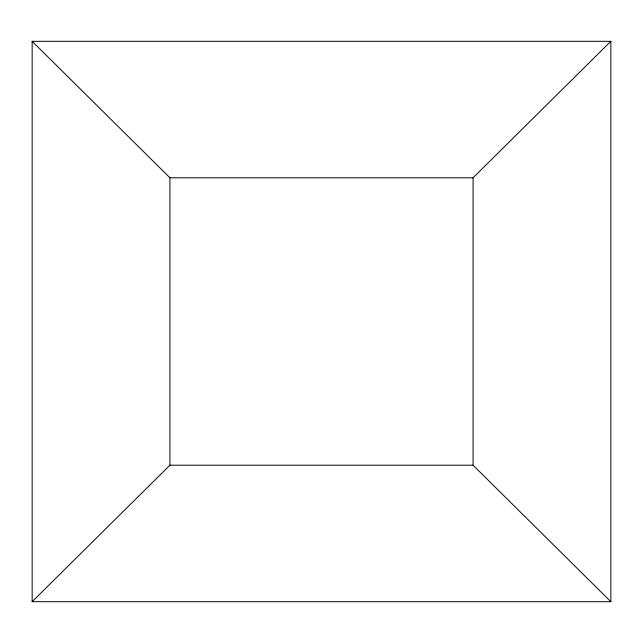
<?xml version="1.0" encoding="UTF-8"?>
<svg xmlns="http://www.w3.org/2000/svg" width="643" height="643" viewBox="0 0 643 643"><rect width="100%" height="100%" fill="white"/><g stroke="black" fill="none" stroke-linecap="round" stroke-linejoin="round"><path stroke-width="0.96" d="M32.15 601.687L169.937 465.21L473.063 465.21L610.85 601.687L610.85 41.313L32.15 41.313L32.15 601.687L610.85 601.687M32.15 41.313L169.937 177.789L473.063 177.789L610.85 41.313M473.063 177.789L473.063 465.21M169.937 177.789L169.937 465.21"/></g></svg>
